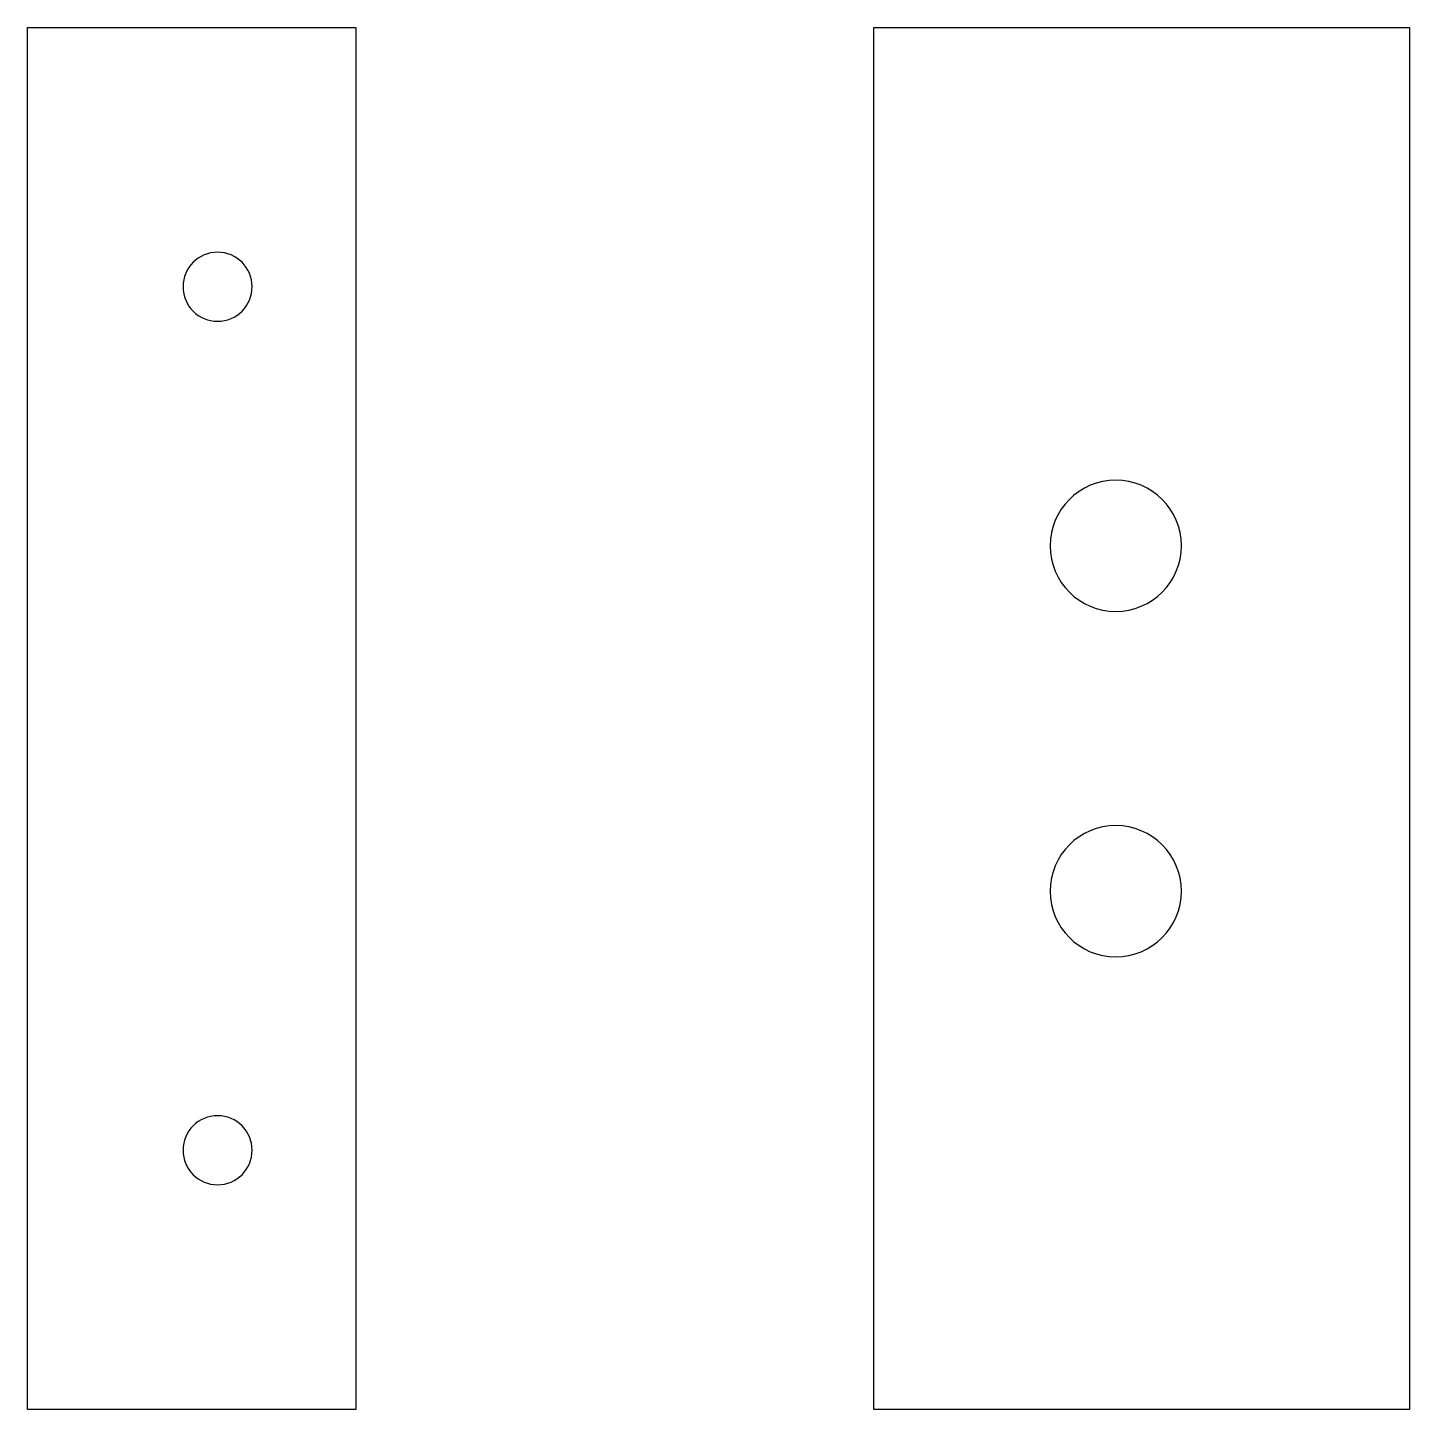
# Model space of a CAD drawing. Header units: millimetres. Extents: x -20 to 0, y -10 to 10.
import ezdxf

# ---------------------------------------------------------------- set-up
doc = ezdxf.new("R2010")
doc.units = ezdxf.units.MM
doc.layers.get('0').update_dxf_attribs({"linetype": 'CONTINUOUS'})

msp = doc.modelspace()

# ---------------------------------------------------------------- linework, layer by layer
for points in [[(-15.25, 10), (-15.25, -10), (-20, -10), (-20, 10)], [(-7.75, -10), (-7.75, 10), (0, 10), (0, -10)]]:
    msp.add_lwpolyline(points, close=True)
at = {"extrusion": (0, 0, -1)}
for centre, radius in [((17.25, 6.25), 0.5), ((4.25, 2.5), 0.95), ((4.25, -2.5), 0.95), ((17.25, -6.25), 0.5)]:
    msp.add_circle(centre, radius, dxfattribs=at)

doc.saveas('drawing.dxf')
